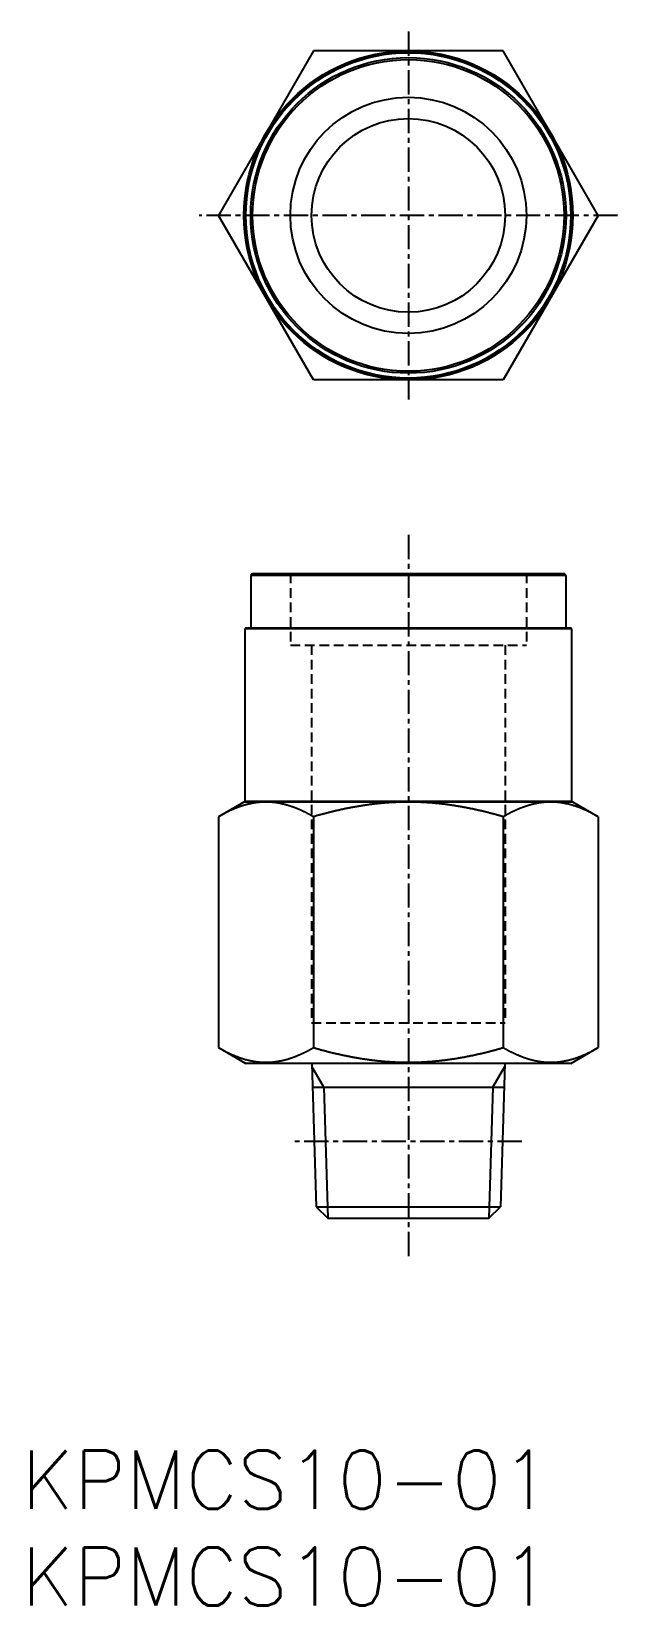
# Model space of a CAD drawing. Extents: x 0.5 to 30.8, y 0 to 81.3.
import ezdxf

# ---------------------------------------------------------------- set-up
doc = ezdxf.new("R2010")
doc.units = 0
doc.linetypes.add('CENTER', pattern=[2, 1.25, -0.25, 0.25, -0.25])
doc.linetypes.add('DASHED', pattern=[0.75, 0.5, -0.25])
doc.layers.get('0').update_dxf_attribs({"linetype": 'CONTINUOUS'})
for name, color, linetype in [('CENTER', 1, 'CENTER'), ('PV', 7, 'CONTINUOUS'), ('TV', 7, 'CONTINUOUS')]:
    doc.layers.add(name, color=color, linetype=linetype)
doc.styles.get("Standard").update_dxf_attribs({"font": 'txt.shx'})

# ---------------------------------------------------------------- blocks, each defined once
blk = doc.blocks.new('*U2')
at = {"color": 7, "linetype": 'CONTINUOUS'}
blk.add_text('KPMCS10-01', height=3, dxfattribs=at).set_placement((0, 0))
blk = doc.blocks.new('*U3')
at = {"color": 7, "linetype": 'CONTINUOUS'}
blk.add_text('KPMCS10-01', height=3, dxfattribs=at).set_placement((0, 5))

msp = doc.modelspace()

# ---------------------------------------------------------------- linework, layer by layer
at = {"color": 1, "linetype": 'CENTER'}
for p, q in [((20, 81.3), (20, 62.3)), ((30.815, 71.8), (9.185, 71.8))]:
    msp.add_line(p, q, dxfattribs=at)
at = {"color": 3, "linetype": 'DASHED'}
for p, q in [((13.9, 53.3), (13.9, 49.6)), ((26.1, 53.3), (26.1, 49.6)), ((13.9, 49.6), (26.1, 49.6)), ((15, 49.6), (15, 30.1)), ((25, 49.6), (25, 30.1)), ((15, 30.1), (25, 30.1))]:
    msp.add_line(p, q, dxfattribs=at)
at = {"color": 7, "linetype": 'CONTINUOUS'}
for p, q in [((15.01, 28), (15.241, 20.6)), ((24.99, 28), (24.759, 20.6)), ((15.048, 26.777), (24.952, 26.777)), ((15.241, 20.6), (15.841, 20)), ((15.241, 20.6), (24.759, 20.6)), ((24.159, 20), (24.759, 20.6)), ((15.841, 20), (24.159, 20))]:
    msp.add_line(p, q, dxfattribs=at)
at = {"color": 3, "linetype": 'CONTINUOUS'}
for p, q in [((15.629, 26.777), (15.015, 27.841)), ((24.371, 26.777), (24.985, 27.841)), ((15.629, 26.777), (15.841, 20)), ((24.371, 26.777), (24.159, 20))]:
    msp.add_line(p, q, dxfattribs=at)
at = {"layer": 'CENTER', "color": 1, "linetype": 'CENTER'}
for p, q in [((20, 55.3), (20, 18)), ((25.864, 23.97), (14.136, 23.97))]:
    msp.add_line(p, q, dxfattribs=at)
at = {"layer": 'PV', "color": 7, "linetype": 'CONTINUOUS'}
for p, q in [((11.95, 53.3), (11.85, 53.2)), ((11.85, 53.2), (11.85, 50.5)), ((28.15, 53.2), (11.85, 53.2)), ((11.95, 53.3), (28.05, 53.3)), ((28.15, 53.2), (28.05, 53.3)), ((28.15, 50.5), (28.15, 53.2)), ((11.6, 50.5), (11.55, 50.45)), ((11.55, 50.45), (11.55, 41.55)), ((28.45, 50.45), (11.55, 50.45)), ((11.6, 50.5), (28.4, 50.5)), ((28.45, 50.45), (28.4, 50.5)), ((28.45, 41.55), (28.45, 50.45)), ((11.5, 41.5), (10.185, 40.741)), ((28.5, 41.5), (11.5, 41.5)), ((11.55, 41.55), (28.45, 41.55)), ((11.55, 41.55), (11.6, 41.5)), ((28.4, 41.5), (28.45, 41.55)), ((29.815, 40.741), (28.5, 41.5)), ((10.185, 40.741), (10.185, 28.817)), ((15.093, 40.741), (15.093, 28.817)), ((24.907, 40.741), (24.907, 28.817)), ((29.815, 40.741), (29.815, 28.817)), ((10.185, 28.817), (11.6, 28)), ((28.4, 28), (29.815, 28.817)), ((28.4, 28), (11.6, 28))]:
    msp.add_line(p, q, dxfattribs=at)
for points in [[(12.639, 41.5), (12.621, 41.5), (12.603, 41.5), (12.585, 41.5), (12.567, 41.499), (12.549, 41.499), (12.531, 41.498), (12.512, 41.498), (12.494, 41.497), (12.476, 41.496), (12.458, 41.496), (12.44, 41.495), (12.422, 41.494), (12.404, 41.493), (12.386, 41.491), (12.368, 41.49), (12.35, 41.489), (12.332, 41.487), (12.314, 41.486), (12.296, 41.484), (12.278, 41.482), (12.26, 41.481), (12.242, 41.479), (12.225, 41.477), (12.207, 41.475), (12.189, 41.473), (12.171, 41.47), (12.153, 41.468), (12.135, 41.466), (12.117, 41.463), (12.099, 41.461), (12.081, 41.458), (12.064, 41.455), (12.046, 41.452), (12.028, 41.45), (12.01, 41.447), (11.992, 41.444), (11.975, 41.44), (11.957, 41.437), (11.939, 41.434), (11.921, 41.431), (11.904, 41.427), (11.886, 41.424), (11.868, 41.42), (11.851, 41.416), (11.833, 41.413), (11.815, 41.409), (11.798, 41.405), (11.78, 41.401), (11.762, 41.397), (11.745, 41.393), (11.727, 41.388), (11.71, 41.384), (11.692, 41.38), (11.675, 41.375), (11.657, 41.371), (11.64, 41.366), (11.622, 41.362), (11.605, 41.357), (11.588, 41.352), (11.57, 41.347), (11.553, 41.342), (11.535, 41.337), (11.518, 41.332), (11.501, 41.327), (11.484, 41.322), (11.466, 41.317), (11.449, 41.311), (11.432, 41.306), (11.415, 41.3), (11.397, 41.295), (11.38, 41.289), (11.363, 41.284), (11.346, 41.278), (11.329, 41.272), (11.312, 41.266), (11.295, 41.26), (11.278, 41.254), (11.261, 41.248), (11.244, 41.242), (11.227, 41.236), (11.21, 41.23), (11.193, 41.224), (11.176, 41.217), (11.159, 41.211), (11.142, 41.205), (11.125, 41.198), (11.109, 41.192), (11.092, 41.185), (11.075, 41.178), (11.058, 41.172), (11.042, 41.165), (11.025, 41.158), (11.008, 41.151), (10.992, 41.144), (10.975, 41.137), (10.958, 41.13), (10.942, 41.123), (10.925, 41.116), (10.909, 41.109), (10.892, 41.102), (10.875, 41.094), (10.859, 41.087), (10.842, 41.08), (10.826, 41.072), (10.81, 41.065), (10.793, 41.057), (10.777, 41.05), (10.76, 41.042), (10.744, 41.034), (10.728, 41.027), (10.711, 41.019), (10.695, 41.011), (10.679, 41.003), (10.663, 40.995), (10.646, 40.988), (10.63, 40.98), (10.614, 40.972), (10.598, 40.964), (10.582, 40.955), (10.566, 40.947), (10.55, 40.939), (10.534, 40.931), (10.518, 40.923), (10.501, 40.914), (10.485, 40.906), (10.469, 40.898), (10.454, 40.889), (10.438, 40.881), (10.422, 40.872), (10.406, 40.864), (10.39, 40.855), (10.374, 40.847), (10.358, 40.838), (10.342, 40.829), (10.326, 40.821), (10.311, 40.812), (10.295, 40.803), (10.279, 40.794), (10.263, 40.786), (10.248, 40.777), (10.232, 40.768), (10.216, 40.759), (10.201, 40.75), (10.185, 40.741)], [(15.093, 40.741), (15.077, 40.75), (15.061, 40.759), (15.046, 40.768), (15.03, 40.777), (15.014, 40.786), (14.998, 40.794), (14.983, 40.803), (14.967, 40.812), (14.951, 40.821), (14.935, 40.829), (14.919, 40.838), (14.904, 40.847), (14.888, 40.855), (14.872, 40.864), (14.856, 40.872), (14.84, 40.881), (14.824, 40.889), (14.808, 40.898), (14.792, 40.906), (14.776, 40.914), (14.76, 40.923), (14.744, 40.931), (14.728, 40.939), (14.712, 40.947), (14.696, 40.955), (14.68, 40.964), (14.663, 40.972), (14.647, 40.98), (14.631, 40.988), (14.615, 40.995), (14.599, 41.003), (14.582, 41.011), (14.566, 41.019), (14.55, 41.027), (14.533, 41.034), (14.517, 41.042), (14.501, 41.05), (14.484, 41.057), (14.468, 41.065), (14.452, 41.072), (14.435, 41.08), (14.419, 41.087), (14.402, 41.094), (14.386, 41.102), (14.369, 41.109), (14.353, 41.116), (14.336, 41.123), (14.319, 41.13), (14.303, 41.137), (14.286, 41.144), (14.269, 41.151), (14.253, 41.158), (14.236, 41.165), (14.219, 41.172), (14.203, 41.178), (14.186, 41.185), (14.169, 41.192), (14.152, 41.198), (14.135, 41.205), (14.118, 41.211), (14.102, 41.217), (14.085, 41.224), (14.068, 41.23), (14.051, 41.236), (14.034, 41.242), (14.017, 41.248), (14, 41.255), (13.983, 41.26), (13.966, 41.266), (13.949, 41.272), (13.932, 41.278), (13.914, 41.284), (13.897, 41.289), (13.88, 41.295), (13.863, 41.3), (13.846, 41.306), (13.829, 41.311), (13.811, 41.317), (13.794, 41.322), (13.777, 41.327), (13.759, 41.332), (13.742, 41.337), (13.725, 41.342), (13.707, 41.347), (13.69, 41.352), (13.673, 41.357), (13.655, 41.362), (13.638, 41.366), (13.62, 41.371), (13.603, 41.375), (13.585, 41.38), (13.568, 41.384), (13.55, 41.388), (13.533, 41.393), (13.515, 41.397), (13.498, 41.401), (13.48, 41.405), (13.462, 41.409), (13.445, 41.413), (13.427, 41.416), (13.409, 41.42), (13.392, 41.424), (13.374, 41.427), (13.356, 41.431), (13.339, 41.434), (13.321, 41.437), (13.303, 41.44), (13.285, 41.444), (13.267, 41.447), (13.25, 41.45), (13.232, 41.452), (13.214, 41.455), (13.196, 41.458), (13.178, 41.461), (13.16, 41.463), (13.143, 41.466), (13.125, 41.468), (13.107, 41.47), (13.089, 41.473), (13.071, 41.475), (13.053, 41.477), (13.035, 41.479), (13.017, 41.481), (12.999, 41.482), (12.981, 41.484), (12.963, 41.486), (12.945, 41.487), (12.927, 41.489), (12.909, 41.49), (12.891, 41.491), (12.873, 41.493), (12.855, 41.494), (12.837, 41.495), (12.819, 41.496), (12.801, 41.496), (12.783, 41.497), (12.765, 41.498), (12.747, 41.498), (12.729, 41.499), (12.711, 41.499), (12.693, 41.5), (12.675, 41.5), (12.657, 41.5), (12.639, 41.5)], [(20, 41.5), (19.965, 41.5), (19.931, 41.5), (19.896, 41.5), (19.862, 41.499), (19.827, 41.499), (19.792, 41.499), (19.758, 41.498), (19.723, 41.497), (19.689, 41.497), (19.654, 41.496), (19.619, 41.495), (19.585, 41.494), (19.55, 41.493), (19.516, 41.492), (19.481, 41.491), (19.446, 41.49), (19.412, 41.488), (19.377, 41.487), (19.343, 41.485), (19.308, 41.484), (19.274, 41.482), (19.239, 41.48), (19.205, 41.479), (19.17, 41.477), (19.135, 41.475), (19.101, 41.473), (19.066, 41.47), (19.032, 41.468), (18.997, 41.466), (18.963, 41.464), (18.928, 41.461), (18.894, 41.459), (18.859, 41.456), (18.825, 41.453), (18.79, 41.451), (18.756, 41.448), (18.721, 41.445), (18.687, 41.442), (18.652, 41.439), (18.618, 41.436), (18.583, 41.432), (18.549, 41.429), (18.515, 41.426), (18.48, 41.422), (18.446, 41.419), (18.411, 41.415), (18.377, 41.411), (18.343, 41.408), (18.308, 41.404), (18.274, 41.4), (18.239, 41.396), (18.205, 41.392), (18.171, 41.388), (18.136, 41.383), (18.102, 41.379), (18.068, 41.375), (18.033, 41.37), (17.999, 41.366), (17.965, 41.361), (17.93, 41.357), (17.896, 41.352), (17.862, 41.347), (17.828, 41.342), (17.793, 41.337), (17.759, 41.332), (17.725, 41.327), (17.691, 41.322), (17.657, 41.317), (17.622, 41.312), (17.588, 41.306), (17.554, 41.301), (17.52, 41.295), (17.486, 41.29), (17.451, 41.284), (17.417, 41.278), (17.383, 41.273), (17.349, 41.267), (17.315, 41.261), (17.281, 41.255), (17.247, 41.249), (17.213, 41.243), (17.179, 41.237), (17.145, 41.231), (17.111, 41.224), (17.077, 41.218), (17.043, 41.211), (17.009, 41.205), (16.975, 41.198), (16.941, 41.192), (16.907, 41.185), (16.873, 41.178), (16.839, 41.172), (16.805, 41.165), (16.771, 41.158), (16.737, 41.151), (16.703, 41.144), (16.669, 41.137), (16.636, 41.13), (16.602, 41.122), (16.568, 41.115), (16.534, 41.108), (16.5, 41.1), (16.467, 41.093), (16.433, 41.085), (16.399, 41.078), (16.365, 41.07), (16.332, 41.062), (16.298, 41.055), (16.264, 41.047), (16.23, 41.039), (16.197, 41.031), (16.163, 41.023), (16.129, 41.015), (16.096, 41.007), (16.062, 40.999), (16.029, 40.991), (15.995, 40.983), (15.961, 40.974), (15.928, 40.966), (15.894, 40.957), (15.861, 40.949), (15.827, 40.941), (15.794, 40.932), (15.76, 40.923), (15.727, 40.915), (15.693, 40.906), (15.66, 40.897), (15.626, 40.888), (15.593, 40.88), (15.559, 40.871), (15.526, 40.862), (15.492, 40.853), (15.459, 40.844), (15.426, 40.834), (15.392, 40.825), (15.359, 40.816), (15.326, 40.807), (15.292, 40.798), (15.259, 40.788), (15.226, 40.779), (15.192, 40.769), (15.159, 40.76), (15.126, 40.75), (15.093, 40.741)], [(24.907, 40.741), (24.872, 40.751), (24.837, 40.761), (24.802, 40.771), (24.767, 40.781), (24.731, 40.791), (24.696, 40.801), (24.661, 40.811), (24.625, 40.82), (24.59, 40.83), (24.555, 40.84), (24.519, 40.849), (24.484, 40.859), (24.449, 40.869), (24.413, 40.878), (24.378, 40.887), (24.342, 40.897), (24.307, 40.906), (24.272, 40.915), (24.236, 40.924), (24.201, 40.933), (24.165, 40.943), (24.13, 40.952), (24.094, 40.96), (24.058, 40.969), (24.023, 40.978), (23.987, 40.987), (23.952, 40.996), (23.916, 41.004), (23.88, 41.013), (23.845, 41.021), (23.809, 41.03), (23.774, 41.038), (23.738, 41.046), (23.702, 41.055), (23.666, 41.063), (23.631, 41.071), (23.595, 41.079), (23.559, 41.087), (23.523, 41.095), (23.488, 41.103), (23.452, 41.111), (23.416, 41.118), (23.38, 41.126), (23.344, 41.134), (23.309, 41.141), (23.273, 41.149), (23.237, 41.156), (23.201, 41.164), (23.165, 41.171), (23.129, 41.178), (23.093, 41.185), (23.057, 41.192), (23.021, 41.199), (22.985, 41.206), (22.949, 41.213), (22.913, 41.22), (22.877, 41.226), (22.841, 41.233), (22.805, 41.24), (22.769, 41.246), (22.733, 41.253), (22.697, 41.259), (22.661, 41.265), (22.625, 41.271), (22.589, 41.277), (22.553, 41.284), (22.516, 41.289), (22.48, 41.295), (22.444, 41.301), (22.408, 41.307), (22.372, 41.313), (22.335, 41.318), (22.299, 41.324), (22.263, 41.329), (22.227, 41.334), (22.19, 41.34), (22.154, 41.345), (22.118, 41.35), (22.082, 41.355), (22.045, 41.36), (22.009, 41.365), (21.973, 41.37), (21.936, 41.374), (21.9, 41.379), (21.864, 41.383), (21.827, 41.388), (21.791, 41.392), (21.755, 41.397), (21.718, 41.401), (21.682, 41.405), (21.645, 41.409), (21.609, 41.413), (21.572, 41.417), (21.536, 41.421), (21.5, 41.424), (21.463, 41.428), (21.427, 41.431), (21.39, 41.435), (21.354, 41.438), (21.317, 41.441), (21.281, 41.445), (21.244, 41.448), (21.208, 41.451), (21.171, 41.454), (21.135, 41.456), (21.098, 41.459), (21.062, 41.462), (21.025, 41.464), (20.988, 41.467), (20.952, 41.469), (20.915, 41.472), (20.879, 41.474), (20.842, 41.476), (20.806, 41.478), (20.769, 41.48), (20.732, 41.482), (20.696, 41.484), (20.659, 41.485), (20.623, 41.487), (20.586, 41.488), (20.549, 41.49), (20.513, 41.491), (20.476, 41.492), (20.44, 41.493), (20.403, 41.494), (20.366, 41.495), (20.33, 41.496), (20.293, 41.497), (20.256, 41.498), (20.22, 41.498), (20.183, 41.499), (20.147, 41.499), (20.11, 41.5), (20.073, 41.5), (20.037, 41.5), (20, 41.5)], [(27.361, 41.5), (27.343, 41.5), (27.325, 41.5), (27.307, 41.5), (27.289, 41.499), (27.271, 41.499), (27.253, 41.498), (27.235, 41.498), (27.217, 41.497), (27.199, 41.496), (27.181, 41.496), (27.163, 41.495), (27.145, 41.494), (27.127, 41.493), (27.109, 41.491), (27.091, 41.49), (27.073, 41.489), (27.055, 41.487), (27.037, 41.486), (27.019, 41.484), (27.001, 41.482), (26.983, 41.481), (26.965, 41.479), (26.947, 41.477), (26.929, 41.475), (26.911, 41.473), (26.893, 41.47), (26.875, 41.468), (26.857, 41.466), (26.84, 41.463), (26.822, 41.461), (26.804, 41.458), (26.786, 41.455), (26.768, 41.452), (26.75, 41.45), (26.733, 41.447), (26.715, 41.444), (26.697, 41.44), (26.679, 41.437), (26.661, 41.434), (26.644, 41.431), (26.626, 41.427), (26.608, 41.424), (26.591, 41.42), (26.573, 41.416), (26.555, 41.413), (26.538, 41.409), (26.52, 41.405), (26.502, 41.401), (26.485, 41.397), (26.467, 41.393), (26.45, 41.388), (26.432, 41.384), (26.415, 41.38), (26.397, 41.375), (26.38, 41.371), (26.362, 41.366), (26.345, 41.362), (26.327, 41.357), (26.31, 41.352), (26.293, 41.347), (26.275, 41.342), (26.258, 41.337), (26.241, 41.332), (26.223, 41.327), (26.206, 41.322), (26.189, 41.317), (26.172, 41.311), (26.154, 41.306), (26.137, 41.3), (26.12, 41.295), (26.103, 41.289), (26.086, 41.284), (26.068, 41.278), (26.051, 41.272), (26.034, 41.266), (26.017, 41.26), (26, 41.254), (25.983, 41.248), (25.966, 41.242), (25.949, 41.236), (25.932, 41.23), (25.915, 41.224), (25.898, 41.217), (25.882, 41.211), (25.865, 41.205), (25.848, 41.198), (25.831, 41.192), (25.814, 41.185), (25.798, 41.178), (25.781, 41.172), (25.764, 41.165), (25.747, 41.158), (25.731, 41.151), (25.714, 41.144), (25.697, 41.137), (25.681, 41.13), (25.664, 41.123), (25.648, 41.116), (25.631, 41.109), (25.614, 41.102), (25.598, 41.094), (25.581, 41.087), (25.565, 41.08), (25.548, 41.072), (25.532, 41.065), (25.516, 41.057), (25.499, 41.05), (25.483, 41.042), (25.467, 41.034), (25.45, 41.027), (25.434, 41.019), (25.418, 41.011), (25.401, 41.003), (25.385, 40.995), (25.369, 40.988), (25.353, 40.98), (25.337, 40.972), (25.32, 40.964), (25.304, 40.955), (25.288, 40.947), (25.272, 40.939), (25.256, 40.931), (25.24, 40.923), (25.224, 40.914), (25.208, 40.906), (25.192, 40.898), (25.176, 40.889), (25.16, 40.881), (25.144, 40.872), (25.128, 40.864), (25.112, 40.855), (25.096, 40.847), (25.081, 40.838), (25.065, 40.829), (25.049, 40.821), (25.033, 40.812), (25.017, 40.803), (25.002, 40.794), (24.986, 40.786), (24.97, 40.777), (24.954, 40.768), (24.939, 40.759), (24.923, 40.75), (24.907, 40.741)], [(29.815, 40.741), (29.799, 40.75), (29.784, 40.759), (29.768, 40.768), (29.752, 40.777), (29.737, 40.786), (29.721, 40.794), (29.705, 40.803), (29.689, 40.812), (29.674, 40.821), (29.658, 40.829), (29.642, 40.838), (29.626, 40.847), (29.61, 40.855), (29.594, 40.864), (29.578, 40.872), (29.562, 40.881), (29.546, 40.889), (29.531, 40.898), (29.515, 40.906), (29.499, 40.914), (29.482, 40.923), (29.466, 40.931), (29.45, 40.939), (29.434, 40.947), (29.418, 40.955), (29.402, 40.964), (29.386, 40.972), (29.37, 40.98), (29.354, 40.988), (29.337, 40.995), (29.321, 41.003), (29.305, 41.011), (29.289, 41.019), (29.272, 41.027), (29.256, 41.034), (29.24, 41.042), (29.223, 41.05), (29.207, 41.057), (29.19, 41.065), (29.174, 41.072), (29.158, 41.08), (29.141, 41.087), (29.125, 41.094), (29.108, 41.102), (29.091, 41.109), (29.075, 41.116), (29.058, 41.123), (29.042, 41.13), (29.025, 41.137), (29.008, 41.144), (28.992, 41.151), (28.975, 41.158), (28.958, 41.165), (28.942, 41.172), (28.925, 41.178), (28.908, 41.185), (28.891, 41.192), (28.875, 41.198), (28.858, 41.205), (28.841, 41.211), (28.824, 41.217), (28.807, 41.224), (28.79, 41.23), (28.773, 41.236), (28.756, 41.242), (28.739, 41.248), (28.722, 41.255), (28.705, 41.26), (28.688, 41.266), (28.671, 41.272), (28.654, 41.278), (28.637, 41.284), (28.62, 41.289), (28.603, 41.295), (28.585, 41.3), (28.568, 41.306), (28.551, 41.311), (28.534, 41.317), (28.516, 41.322), (28.499, 41.327), (28.482, 41.332), (28.465, 41.337), (28.447, 41.342), (28.43, 41.347), (28.412, 41.352), (28.395, 41.357), (28.378, 41.362), (28.36, 41.366), (28.343, 41.371), (28.325, 41.375), (28.308, 41.38), (28.29, 41.384), (28.273, 41.388), (28.255, 41.393), (28.238, 41.397), (28.22, 41.401), (28.202, 41.405), (28.185, 41.409), (28.167, 41.413), (28.149, 41.416), (28.132, 41.42), (28.114, 41.424), (28.096, 41.427), (28.079, 41.431), (28.061, 41.434), (28.043, 41.437), (28.025, 41.44), (28.008, 41.444), (27.99, 41.447), (27.972, 41.45), (27.954, 41.452), (27.936, 41.455), (27.919, 41.458), (27.901, 41.461), (27.883, 41.463), (27.865, 41.466), (27.847, 41.468), (27.829, 41.47), (27.811, 41.473), (27.793, 41.475), (27.775, 41.477), (27.758, 41.479), (27.74, 41.481), (27.722, 41.482), (27.704, 41.484), (27.686, 41.486), (27.668, 41.487), (27.65, 41.489), (27.632, 41.49), (27.614, 41.491), (27.596, 41.493), (27.578, 41.494), (27.56, 41.495), (27.542, 41.496), (27.524, 41.496), (27.506, 41.497), (27.488, 41.498), (27.469, 41.498), (27.451, 41.499), (27.433, 41.499), (27.415, 41.5), (27.397, 41.5), (27.379, 41.5), (27.361, 41.5)], [(10.185, 28.817), (10.202, 28.807), (10.219, 28.797), (10.236, 28.788), (10.253, 28.778), (10.271, 28.768), (10.288, 28.759), (10.305, 28.749), (10.322, 28.739), (10.339, 28.73), (10.357, 28.72), (10.374, 28.711), (10.391, 28.702), (10.409, 28.692), (10.426, 28.683), (10.443, 28.674), (10.461, 28.665), (10.478, 28.655), (10.496, 28.646), (10.513, 28.637), (10.531, 28.628), (10.548, 28.619), (10.566, 28.61), (10.583, 28.602), (10.601, 28.593), (10.619, 28.584), (10.636, 28.575), (10.654, 28.567), (10.672, 28.558), (10.689, 28.549), (10.707, 28.541), (10.725, 28.532), (10.743, 28.524), (10.76, 28.516), (10.778, 28.507), (10.796, 28.499), (10.814, 28.491), (10.832, 28.483), (10.85, 28.475), (10.868, 28.467), (10.886, 28.459), (10.904, 28.451), (10.922, 28.443), (10.94, 28.435), (10.958, 28.427), (10.976, 28.42), (10.995, 28.412), (11.013, 28.405), (11.031, 28.397), (11.049, 28.39), (11.067, 28.382), (11.086, 28.375), (11.104, 28.368), (11.122, 28.361), (11.141, 28.354), (11.159, 28.347), (11.178, 28.34), (11.196, 28.333), (11.214, 28.326), (11.233, 28.319), (11.252, 28.313), (11.27, 28.306), (11.289, 28.299), (11.307, 28.293), (11.326, 28.287), (11.344, 28.28), (11.363, 28.274), (11.382, 28.268), (11.401, 28.262), (11.419, 28.256), (11.438, 28.25), (11.457, 28.244), (11.476, 28.238), (11.495, 28.232), (11.513, 28.227), (11.532, 28.221), (11.551, 28.216), (11.57, 28.21), (11.589, 28.205), (11.608, 28.2), (11.627, 28.195), (11.646, 28.19), (11.665, 28.185), (11.684, 28.18), (11.703, 28.175), (11.723, 28.171), (11.742, 28.166), (11.761, 28.161), (11.78, 28.157), (11.799, 28.153), (11.818, 28.148), (11.838, 28.144), (11.857, 28.14), (11.876, 28.136), (11.896, 28.132), (11.915, 28.128), (11.934, 28.125), (11.954, 28.121), (11.973, 28.118), (11.992, 28.114), (12.012, 28.111), (12.031, 28.108), (12.051, 28.105), (12.07, 28.101), (12.09, 28.099), (12.109, 28.096), (12.128, 28.093), (12.148, 28.09), (12.168, 28.088), (12.187, 28.085), (12.207, 28.083), (12.226, 28.081), (12.246, 28.079), (12.265, 28.077), (12.285, 28.075), (12.305, 28.073), (12.324, 28.071), (12.344, 28.07), (12.363, 28.068), (12.383, 28.067), (12.403, 28.065), (12.422, 28.064), (12.442, 28.063), (12.462, 28.062), (12.481, 28.061), (12.501, 28.06), (12.521, 28.06), (12.54, 28.059), (12.56, 28.059), (12.58, 28.058), (12.599, 28.058), (12.619, 28.058), (12.639, 28.058), (12.658, 28.058), (12.678, 28.058), (12.698, 28.058), (12.718, 28.059), (12.737, 28.059), (12.757, 28.06), (12.777, 28.06), (12.796, 28.061), (12.816, 28.062), (12.836, 28.063), (12.855, 28.064), (12.875, 28.065), (12.895, 28.067), (12.914, 28.068), (12.934, 28.07), (12.953, 28.071), (12.973, 28.073), (12.993, 28.075), (13.012, 28.077), (13.032, 28.079), (13.051, 28.081), (13.071, 28.083), (13.09, 28.085), (13.11, 28.088), (13.13, 28.09), (13.149, 28.093), (13.169, 28.096), (13.188, 28.099), (13.208, 28.102), (13.227, 28.105), (13.246, 28.108), (13.266, 28.111), (13.285, 28.114), (13.305, 28.118), (13.324, 28.121), (13.343, 28.125), (13.363, 28.128), (13.382, 28.132), (13.401, 28.136), (13.421, 28.14), (13.44, 28.144), (13.459, 28.148), (13.478, 28.153), (13.498, 28.157), (13.517, 28.161), (13.536, 28.166), (13.555, 28.17), (13.574, 28.175), (13.593, 28.18), (13.612, 28.185), (13.631, 28.19), (13.65, 28.195), (13.669, 28.2), (13.688, 28.205), (13.707, 28.21), (13.726, 28.216), (13.745, 28.221), (13.764, 28.227), (13.783, 28.232), (13.802, 28.238), (13.821, 28.244), (13.839, 28.25), (13.858, 28.256), (13.877, 28.262), (13.896, 28.268), (13.914, 28.274), (13.933, 28.28), (13.952, 28.287), (13.97, 28.293), (13.989, 28.299), (14.008, 28.306), (14.026, 28.313), (14.045, 28.319), (14.063, 28.326), (14.082, 28.333), (14.1, 28.34), (14.118, 28.347), (14.137, 28.354), (14.155, 28.361), (14.174, 28.368), (14.192, 28.375), (14.21, 28.382), (14.228, 28.39), (14.247, 28.397), (14.265, 28.405), (14.283, 28.412), (14.301, 28.42), (14.319, 28.427), (14.337, 28.435), (14.356, 28.443), (14.374, 28.451), (14.392, 28.459), (14.41, 28.467), (14.428, 28.475), (14.446, 28.483), (14.463, 28.491), (14.481, 28.499), (14.499, 28.507), (14.517, 28.516), (14.535, 28.524), (14.553, 28.532), (14.571, 28.541), (14.588, 28.549), (14.606, 28.558), (14.624, 28.567), (14.641, 28.575), (14.659, 28.584), (14.677, 28.593), (14.694, 28.602), (14.712, 28.61), (14.729, 28.619), (14.747, 28.628), (14.764, 28.637), (14.782, 28.646), (14.799, 28.655), (14.817, 28.665), (14.834, 28.674), (14.852, 28.683), (14.869, 28.692), (14.886, 28.702), (14.904, 28.711), (14.921, 28.72), (14.938, 28.73), (14.955, 28.739), (14.973, 28.749), (14.99, 28.759), (15.007, 28.768), (15.024, 28.778), (15.041, 28.788), (15.058, 28.797), (15.075, 28.807), (15.093, 28.817)], [(15.093, 28.817), (15.128, 28.807), (15.163, 28.797), (15.198, 28.787), (15.233, 28.777), (15.269, 28.767), (15.304, 28.757), (15.339, 28.747), (15.375, 28.737), (15.41, 28.728), (15.445, 28.718), (15.481, 28.708), (15.516, 28.699), (15.551, 28.689), (15.587, 28.68), (15.622, 28.67), (15.658, 28.661), (15.693, 28.652), (15.728, 28.643), (15.764, 28.633), (15.799, 28.624), (15.835, 28.615), (15.87, 28.606), (15.906, 28.597), (15.942, 28.588), (15.977, 28.58), (16.013, 28.571), (16.048, 28.562), (16.084, 28.554), (16.12, 28.545), (16.155, 28.536), (16.191, 28.528), (16.226, 28.52), (16.262, 28.511), (16.298, 28.503), (16.334, 28.495), (16.369, 28.487), (16.405, 28.479), (16.441, 28.471), (16.477, 28.463), (16.512, 28.455), (16.548, 28.447), (16.584, 28.439), (16.62, 28.432), (16.656, 28.424), (16.691, 28.416), (16.727, 28.409), (16.763, 28.402), (16.799, 28.394), (16.835, 28.387), (16.871, 28.38), (16.907, 28.373), (16.943, 28.366), (16.979, 28.359), (17.015, 28.352), (17.051, 28.345), (17.087, 28.338), (17.123, 28.331), (17.159, 28.325), (17.195, 28.318), (17.231, 28.312), (17.267, 28.305), (17.303, 28.299), (17.339, 28.293), (17.375, 28.286), (17.411, 28.28), (17.447, 28.274), (17.484, 28.268), (17.52, 28.262), (17.556, 28.257), (17.592, 28.251), (17.628, 28.245), (17.665, 28.24), (17.701, 28.234), (17.737, 28.229), (17.773, 28.223), (17.81, 28.218), (17.846, 28.213), (17.882, 28.208), (17.918, 28.203), (17.955, 28.198), (17.991, 28.193), (18.027, 28.188), (18.064, 28.183), (18.1, 28.179), (18.136, 28.174), (18.173, 28.17), (18.209, 28.165), (18.245, 28.161), (18.282, 28.157), (18.318, 28.153), (18.355, 28.149), (18.391, 28.145), (18.428, 28.141), (18.464, 28.137), (18.5, 28.134), (18.537, 28.13), (18.573, 28.126), (18.61, 28.123), (18.646, 28.12), (18.683, 28.116), (18.719, 28.113), (18.756, 28.11), (18.792, 28.107), (18.829, 28.104), (18.865, 28.101), (18.902, 28.099), (18.938, 28.096), (18.975, 28.093), (19.012, 28.091), (19.048, 28.088), (19.085, 28.086), (19.121, 28.084), (19.158, 28.082), (19.194, 28.08), (19.231, 28.078), (19.268, 28.076), (19.304, 28.074), (19.341, 28.073), (19.377, 28.071), (19.414, 28.069), (19.451, 28.068), (19.487, 28.067), (19.524, 28.065), (19.56, 28.064), (19.597, 28.063), (19.634, 28.062), (19.67, 28.061), (19.707, 28.061), (19.744, 28.06), (19.78, 28.059), (19.817, 28.059), (19.853, 28.058), (19.89, 28.058), (19.927, 28.058), (19.963, 28.058), (20, 28.058), (20.037, 28.058), (20.073, 28.058), (20.11, 28.058), (20.147, 28.058), (20.183, 28.059), (20.22, 28.059), (20.256, 28.06), (20.293, 28.061), (20.33, 28.061), (20.366, 28.062), (20.403, 28.063), (20.44, 28.064), (20.476, 28.065), (20.513, 28.067), (20.549, 28.068), (20.586, 28.069), (20.623, 28.071), (20.659, 28.073), (20.696, 28.074), (20.732, 28.076), (20.769, 28.078), (20.806, 28.08), (20.842, 28.082), (20.879, 28.084), (20.915, 28.086), (20.952, 28.088), (20.988, 28.091), (21.025, 28.093), (21.062, 28.096), (21.098, 28.099), (21.135, 28.101), (21.171, 28.104), (21.208, 28.107), (21.244, 28.11), (21.281, 28.113), (21.317, 28.116), (21.354, 28.12), (21.39, 28.123), (21.427, 28.126), (21.463, 28.13), (21.5, 28.134), (21.536, 28.137), (21.572, 28.141), (21.609, 28.145), (21.645, 28.149), (21.682, 28.153), (21.718, 28.157), (21.755, 28.161), (21.791, 28.165), (21.827, 28.17), (21.864, 28.174), (21.9, 28.179), (21.936, 28.183), (21.973, 28.188), (22.009, 28.193), (22.045, 28.198), (22.082, 28.203), (22.118, 28.208), (22.154, 28.213), (22.19, 28.218), (22.227, 28.223), (22.263, 28.229), (22.299, 28.234), (22.335, 28.24), (22.372, 28.245), (22.408, 28.251), (22.444, 28.257), (22.48, 28.262), (22.516, 28.268), (22.553, 28.274), (22.589, 28.28), (22.625, 28.286), (22.661, 28.293), (22.697, 28.299), (22.733, 28.305), (22.769, 28.312), (22.805, 28.318), (22.841, 28.325), (22.877, 28.331), (22.913, 28.338), (22.949, 28.345), (22.985, 28.352), (23.021, 28.359), (23.057, 28.366), (23.093, 28.373), (23.129, 28.38), (23.165, 28.387), (23.201, 28.394), (23.237, 28.402), (23.273, 28.409), (23.309, 28.416), (23.344, 28.424), (23.38, 28.432), (23.416, 28.439), (23.452, 28.447), (23.488, 28.455), (23.523, 28.463), (23.559, 28.471), (23.595, 28.479), (23.631, 28.487), (23.666, 28.495), (23.702, 28.503), (23.738, 28.511), (23.774, 28.52), (23.809, 28.528), (23.845, 28.536), (23.88, 28.545), (23.916, 28.554), (23.952, 28.562), (23.987, 28.571), (24.023, 28.58), (24.058, 28.588), (24.094, 28.597), (24.13, 28.606), (24.165, 28.615), (24.201, 28.624), (24.236, 28.633), (24.272, 28.643), (24.307, 28.652), (24.342, 28.661), (24.378, 28.67), (24.413, 28.68), (24.449, 28.689), (24.484, 28.699), (24.519, 28.708), (24.555, 28.718), (24.59, 28.728), (24.625, 28.737), (24.661, 28.747), (24.696, 28.757), (24.731, 28.767), (24.767, 28.777), (24.802, 28.787), (24.837, 28.797), (24.872, 28.807), (24.907, 28.817)], [(24.907, 28.817), (24.925, 28.807), (24.942, 28.797), (24.959, 28.788), (24.976, 28.778), (24.993, 28.768), (25.01, 28.759), (25.027, 28.749), (25.045, 28.739), (25.062, 28.73), (25.079, 28.72), (25.096, 28.711), (25.114, 28.702), (25.131, 28.692), (25.148, 28.683), (25.166, 28.674), (25.183, 28.665), (25.201, 28.655), (25.218, 28.646), (25.236, 28.637), (25.253, 28.628), (25.271, 28.619), (25.288, 28.61), (25.306, 28.602), (25.323, 28.593), (25.341, 28.584), (25.359, 28.575), (25.376, 28.567), (25.394, 28.558), (25.412, 28.549), (25.429, 28.541), (25.447, 28.532), (25.465, 28.524), (25.483, 28.516), (25.501, 28.507), (25.519, 28.499), (25.537, 28.491), (25.554, 28.483), (25.572, 28.475), (25.59, 28.467), (25.608, 28.459), (25.626, 28.451), (25.644, 28.443), (25.663, 28.435), (25.681, 28.427), (25.699, 28.42), (25.717, 28.412), (25.735, 28.405), (25.753, 28.397), (25.772, 28.39), (25.79, 28.382), (25.808, 28.375), (25.826, 28.368), (25.845, 28.361), (25.863, 28.354), (25.882, 28.347), (25.9, 28.34), (25.918, 28.333), (25.937, 28.326), (25.955, 28.319), (25.974, 28.313), (25.992, 28.306), (26.011, 28.299), (26.03, 28.293), (26.048, 28.287), (26.067, 28.28), (26.086, 28.274), (26.104, 28.268), (26.123, 28.262), (26.142, 28.256), (26.161, 28.25), (26.179, 28.244), (26.198, 28.238), (26.217, 28.232), (26.236, 28.227), (26.255, 28.221), (26.274, 28.216), (26.293, 28.21), (26.312, 28.205), (26.331, 28.2), (26.35, 28.195), (26.369, 28.19), (26.388, 28.185), (26.407, 28.18), (26.426, 28.175), (26.445, 28.171), (26.464, 28.166), (26.483, 28.161), (26.502, 28.157), (26.522, 28.153), (26.541, 28.148), (26.56, 28.144), (26.579, 28.14), (26.599, 28.136), (26.618, 28.132), (26.637, 28.128), (26.657, 28.125), (26.676, 28.121), (26.695, 28.118), (26.715, 28.114), (26.734, 28.111), (26.754, 28.108), (26.773, 28.105), (26.792, 28.101), (26.812, 28.099), (26.831, 28.096), (26.851, 28.093), (26.87, 28.09), (26.89, 28.088), (26.909, 28.085), (26.929, 28.083), (26.949, 28.081), (26.968, 28.079), (26.988, 28.077), (27.007, 28.075), (27.027, 28.073), (27.047, 28.071), (27.066, 28.07), (27.086, 28.068), (27.105, 28.067), (27.125, 28.065), (27.145, 28.064), (27.164, 28.063), (27.184, 28.062), (27.204, 28.061), (27.223, 28.06), (27.243, 28.06), (27.263, 28.059), (27.282, 28.059), (27.302, 28.058), (27.322, 28.058), (27.342, 28.058), (27.361, 28.058), (27.381, 28.058), (27.401, 28.058), (27.42, 28.058), (27.44, 28.059), (27.46, 28.059), (27.479, 28.06), (27.499, 28.06), (27.519, 28.061), (27.538, 28.062), (27.558, 28.063), (27.578, 28.064), (27.597, 28.065), (27.617, 28.067), (27.637, 28.068), (27.656, 28.07), (27.676, 28.071), (27.695, 28.073), (27.715, 28.075), (27.735, 28.077), (27.754, 28.079), (27.774, 28.081), (27.793, 28.083), (27.813, 28.085), (27.832, 28.088), (27.852, 28.09), (27.872, 28.093), (27.891, 28.096), (27.91, 28.099), (27.93, 28.102), (27.949, 28.105), (27.969, 28.108), (27.988, 28.111), (28.008, 28.114), (28.027, 28.118), (28.046, 28.121), (28.066, 28.125), (28.085, 28.128), (28.104, 28.132), (28.124, 28.136), (28.143, 28.14), (28.162, 28.144), (28.182, 28.148), (28.201, 28.153), (28.22, 28.157), (28.239, 28.161), (28.258, 28.166), (28.277, 28.17), (28.297, 28.175), (28.316, 28.18), (28.335, 28.185), (28.354, 28.19), (28.373, 28.195), (28.392, 28.2), (28.411, 28.205), (28.43, 28.21), (28.449, 28.216), (28.468, 28.221), (28.487, 28.227), (28.505, 28.232), (28.524, 28.238), (28.543, 28.244), (28.562, 28.25), (28.581, 28.256), (28.599, 28.262), (28.618, 28.268), (28.637, 28.274), (28.655, 28.28), (28.674, 28.287), (28.693, 28.293), (28.711, 28.299), (28.73, 28.306), (28.748, 28.313), (28.767, 28.319), (28.786, 28.326), (28.804, 28.333), (28.822, 28.34), (28.841, 28.347), (28.859, 28.354), (28.878, 28.361), (28.896, 28.368), (28.914, 28.375), (28.933, 28.382), (28.951, 28.39), (28.969, 28.397), (28.987, 28.405), (29.005, 28.412), (29.024, 28.42), (29.042, 28.427), (29.06, 28.435), (29.078, 28.443), (29.096, 28.451), (29.114, 28.459), (29.132, 28.467), (29.15, 28.475), (29.168, 28.483), (29.186, 28.491), (29.204, 28.499), (29.222, 28.507), (29.24, 28.516), (29.257, 28.524), (29.275, 28.532), (29.293, 28.541), (29.311, 28.549), (29.328, 28.558), (29.346, 28.567), (29.364, 28.575), (29.381, 28.584), (29.399, 28.593), (29.417, 28.602), (29.434, 28.61), (29.452, 28.619), (29.469, 28.628), (29.487, 28.637), (29.504, 28.646), (29.522, 28.655), (29.539, 28.665), (29.557, 28.674), (29.574, 28.683), (29.591, 28.692), (29.609, 28.702), (29.626, 28.711), (29.643, 28.72), (29.661, 28.73), (29.678, 28.739), (29.695, 28.749), (29.712, 28.759), (29.729, 28.768), (29.747, 28.778), (29.764, 28.788), (29.781, 28.797), (29.798, 28.807), (29.815, 28.817)]]:
    msp.add_lwpolyline(points, dxfattribs=at)
at = {"layer": 'TV', "color": 7, "linetype": 'CONTINUOUS'}
for p, q in [((15.093, 80.3), (10.185, 71.8)), ((24.907, 80.3), (15.093, 80.3)), ((29.815, 71.8), (24.907, 80.3)), ((15.093, 63.3), (10.185, 71.8)), ((29.815, 71.8), (24.907, 63.3)), ((24.907, 63.3), (15.093, 63.3))]:
    msp.add_line(p, q, dxfattribs=at)
for radius in [8.5, 8.45, 8.4, 8.15, 8.05, 6.1, 5]:
    msp.add_circle((20, 71.8), radius, dxfattribs=at)

# ---------------------------------------------------------------- block references
at = {"color": 7, "linetype": 'CONTINUOUS'}
for name in ['*U3', '*U2']:
    msp.add_blockref(name, (0, 0), dxfattribs=at)

doc.saveas('drawing.dxf')
